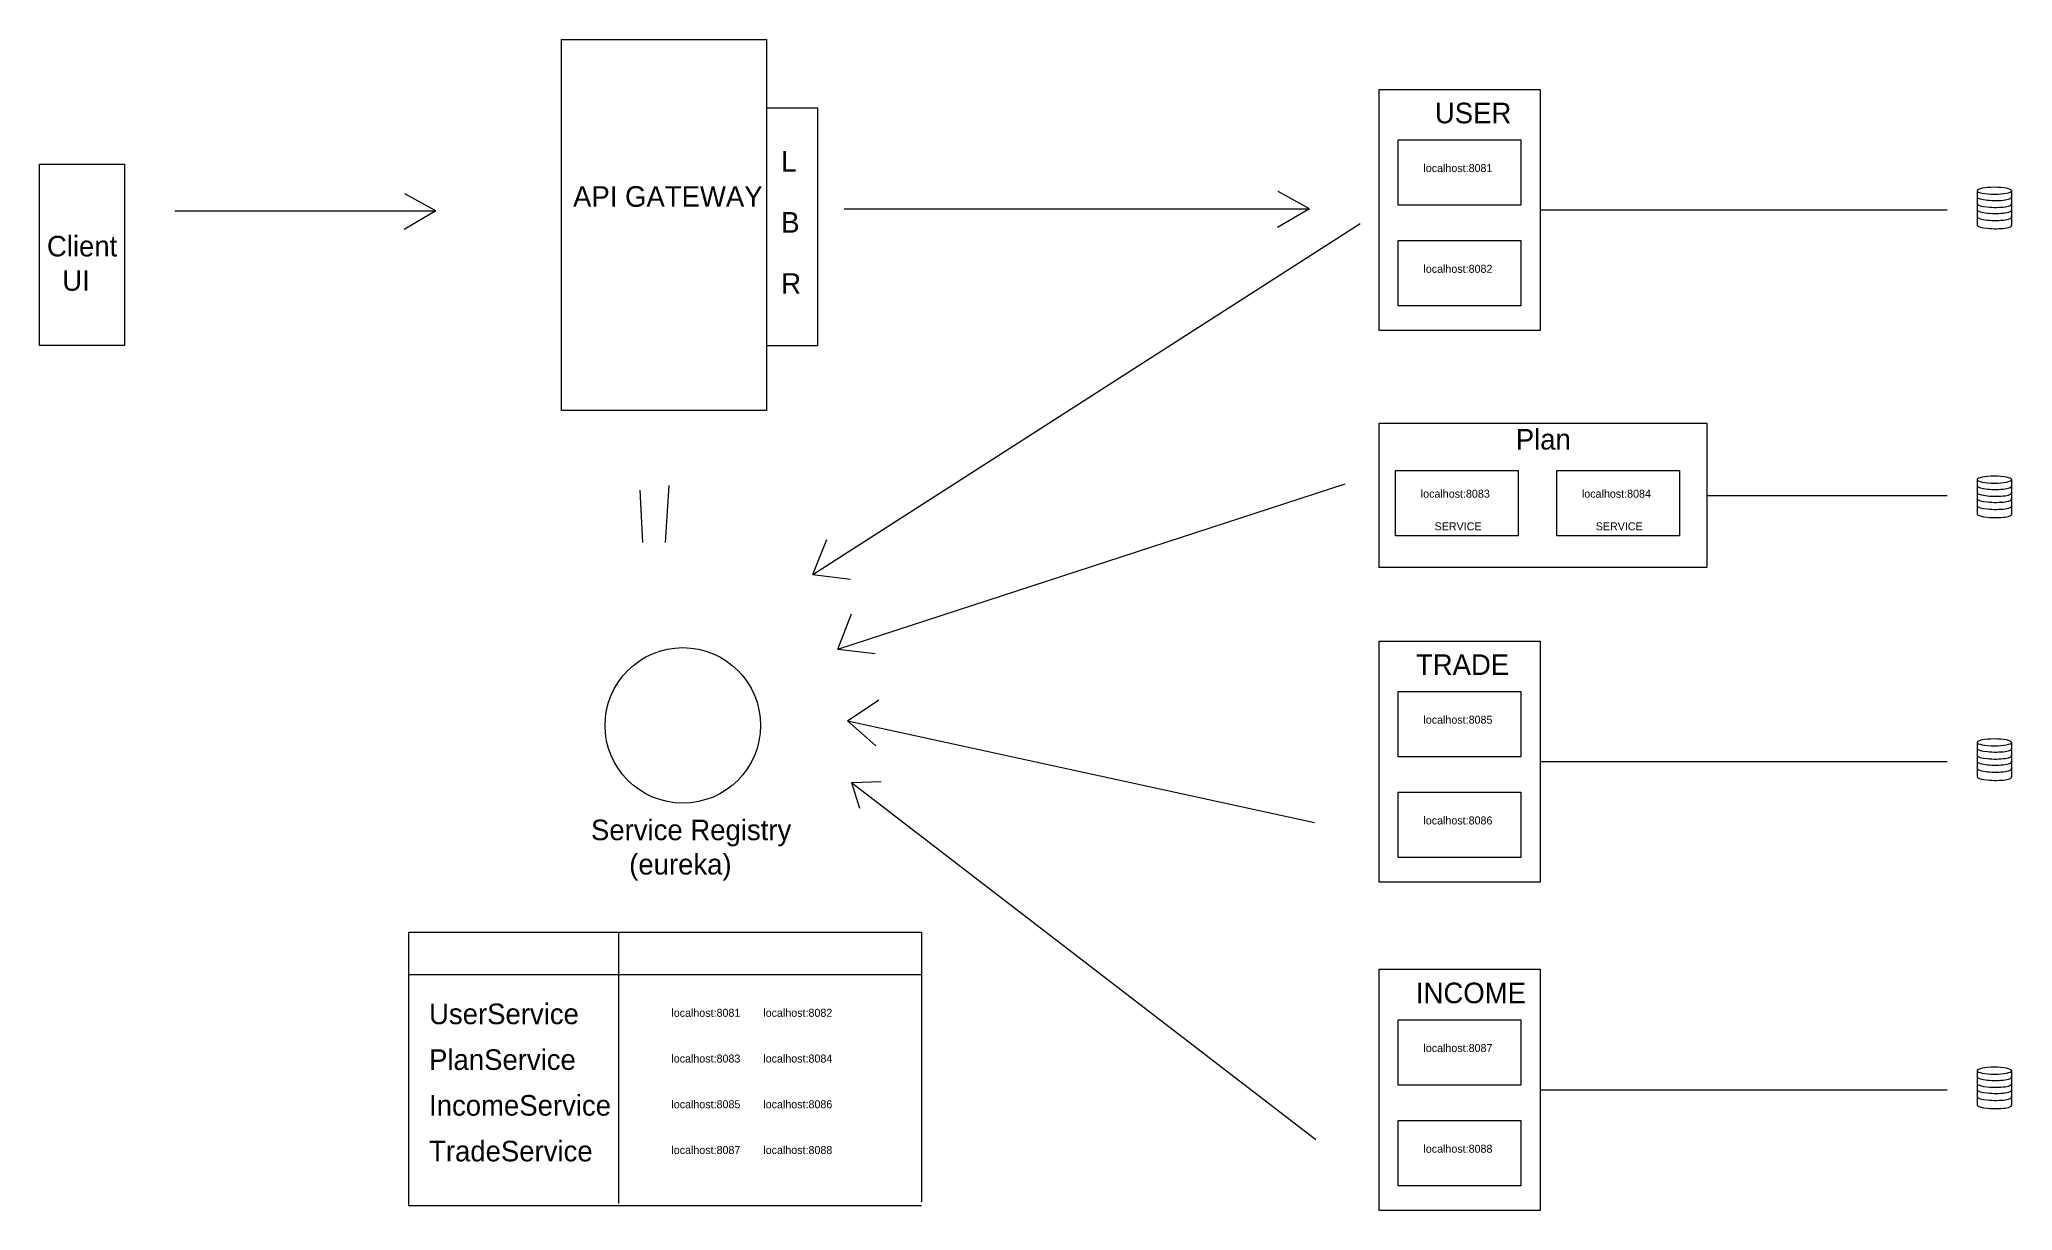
# Model space of a CAD drawing. Header units: inches. Extents: x 3671 to 106762, y 19230 to 49590.
# Drawn here: x 64981 to 80518, y 20306 to 29524 of the extents above; entities that cross this region are included whole.
import ezdxf

# ---------------------------------------------------------------- set-up
doc = ezdxf.new("R2010")
doc.units = ezdxf.units.IN
doc.header["$MEASUREMENT"] = 0
doc.layers.add('lines', color=100, linetype='Continuous')
doc.layers.add('Text', color=7, linetype='Continuous')

msp = doc.modelspace()

# ---------------------------------------------------------------- linework, layer by layer
at = {"color": 255}
for p, q in [((70707, 28987), (71108, 28987)), ((71108, 28987), (71108, 27113)), ((71108, 27113), (70707, 27113)), ((69710, 25977), (69729, 25565)), ((69912, 25565), (69940, 26014))]:
    msp.add_line(p, q, dxfattribs=at)
at = {"color": 140}
for p, q in [((68103, 28174), (67857, 28310)), ((74981, 28192), (74735, 28328)), ((66046, 28174), (68103, 28174)), ((68103, 28174), (67852, 28027)), ((71318, 28192), (74981, 28192)), ((74981, 28192), (74731, 28045))]:
    msp.add_line(p, q, dxfattribs=at)
at = {"color": 2}
for p, q in [((71071, 25312), (71180, 25589)), ((71071, 25312), (71367, 25277)), ((71267, 24725), (71376, 25003)), ((71267, 24725), (71562, 24690)), ((71343, 24160), (71591, 24326)), ((71343, 24160), (71567, 23963)), ((71375, 23676), (71610, 23684)), ((71375, 23676), (71439, 23472))]:
    msp.add_line(p, q, dxfattribs=at)
at = {"color": 7}
for p, q in [((67886, 22497), (71927, 22497)), ((67886, 22497), (67886, 20347)), ((69541, 22497), (69541, 20361)), ((71927, 22497), (71927, 20374)), ((67886, 22163), (71927, 22163)), ((67886, 20347), (71927, 20347))]:
    msp.add_line(p, q, dxfattribs=at)
at = {"color": 255}
msp.add_lwpolyline([(69091, 29524), (70707, 29524), (70707, 26603), (69091, 26603)], close=True, dxfattribs=at)
at = {"color": 4}
for points in [[(75530, 29131), (76798, 29131), (76798, 27232), (75530, 27232)], [(75530, 26504), (78110, 26504), (78110, 25367), (75530, 25367)], [(75530, 24789), (76798, 24789), (76798, 22890), (75530, 22890)], [(75530, 22205), (76798, 22205), (76798, 20306), (75530, 20306)]]:
    msp.add_lwpolyline(points, close=True, dxfattribs=at)
at = {"layer": 'lines', "color": 6}
for p, q in [((80240, 28333), (80240, 28059)), ((80509, 28333), (80509, 28059)), ((80240, 26059), (80240, 25784)), ((80509, 26059), (80509, 25785)), ((80240, 23991), (80240, 23717)), ((80509, 23991), (80509, 23717)), ((80240, 21407), (80240, 21133)), ((80509, 21407), (80509, 21133))]:
    msp.add_line(p, q, dxfattribs=at)
at = {"layer": 'lines', "color": 0}
for p, q in [((76798, 28182), (80002, 28182)), ((78110, 25935), (80002, 25935)), ((76798, 23840), (80002, 23840)), ((76798, 21256), (80002, 21256))]:
    msp.add_line(p, q, dxfattribs=at)
at = {"layer": 'lines', "color": 2}
for p, q in [((71071, 25312), (75380, 28074)), ((71267, 24725), (75262, 26027)), ((71343, 24160), (75022, 23360)), ((71375, 23676), (75032, 20866))]:
    msp.add_line(p, q, dxfattribs=at)
at = {"layer": 'lines', "color": 1}
for points in [[(75681, 28734), (76647, 28734), (76647, 28219), (75681, 28219)], [(75681, 27941), (76647, 27941), (76647, 27426), (75681, 27426)], [(75660, 26132), (76626, 26132), (76626, 25616), (75660, 25616)], [(76929, 26132), (77895, 26132), (77895, 25616), (76929, 25616)], [(75681, 24392), (76647, 24392), (76647, 23877), (75681, 23877)], [(75681, 23599), (76647, 23599), (76647, 23084), (75681, 23084)], [(75681, 21808), (76647, 21808), (76647, 21293), (75681, 21293)], [(75681, 21015), (76647, 21015), (76647, 20500), (75681, 20500)]]:
    msp.add_lwpolyline(points, close=True, dxfattribs=at)
at = {"layer": 'lines', "color": 0}
msp.add_lwpolyline([(64981, 28543), (65652, 28543), (65652, 27114), (64981, 27114)], close=True, dxfattribs=at)
at = {"layer": 'lines', "color": 3}
msp.add_circle((70047, 24125), 612, dxfattribs=at)
at = {"layer": 'lines', "color": 6, "extrusion": (0, 0, -1)}
for centre in [(80374, 28333), (80374, 26059), (80374, 23991), (80374, 21407)]:
    msp.add_ellipse(centre, major_axis=(135, 0), ratio=0.200024, dxfattribs=at)
at = {"layer": 'lines', "color": 6}
for centre in [(80375, 28283), (80375, 28229), (80375, 28181), (80375, 28126), (80375, 28061), (80375, 26009), (80375, 25955), (80375, 25907), (80375, 25852), (80375, 25787), (80375, 23942), (80375, 23887), (80375, 23839), (80375, 23784), (80375, 23719), (80375, 21357), (80375, 21303), (80375, 21255), (80375, 21200), (80375, 21135)]:
    msp.add_ellipse(centre, major_axis=(-136, 2), ratio=0.19691, start_param=0.067539, end_param=3.327393, dxfattribs=at)

# ---------------------------------------------------------------- texts
at = {"layer": 'Text', "color": 1, "attachment_point": 1}
for s, insert, char_height, width in [('{\\fTw Cen MT|b0|i0|c0|p34;\\C4;USER}', (75969, 29026), 162, 811.89), ('{\\fTw Cen MT|b0|i0|c0|p34;\\C4;L}', (70822, 28645), 162, 2199.66), ('{\\fTw Cen MT|b0|i0|c0|p34;\\C2;localhost:8081}', (75879, 28543), 63, 811.89), ('{\\fTw Cen MT|b0|i0|c0|p34;\\C4;API GATEWAY}', (69183, 28369), 162, 2199.66), ('{\\fTw Cen MT|b0|i0|c0|p34;\\C4;B}', (70822, 28165), 162, 2199.66), ('{\\fTw Cen MT|b0|i0|c0|p34;\\C4;Client\\P  \\C1;UI}', (65040, 27978), 162, 811.89), ('{\\fTw Cen MT|b0|i0|c0|p34;\\C4;R}', (70822, 27684), 162, 2199.66), ('{\\fTw Cen MT|b0|i0|c0|p34;\\C2;localhost:8082}', (75879, 27750), 63, 811.89), ('{\\fTw Cen MT|b0|i0|c0|p34;\\C4;Plan}', (76606, 26458), 162, 811.89), ('{\\fTw Cen MT|b0|i0|c0|p34;\\C2;localhost:8083}', (75858, 25980), 63, 811.89), ('{\\fTw Cen MT|b0|i0|c0|p34;\\C2;localhost:8084}', (77127, 25980), 63, 811.89), ('{\\fTw Cen MT|b0|i0|c0|p34;SERVICE}', (75967, 25723), 63, 811.89), ('{\\fTw Cen MT|b0|i0|c0|p34;SERVICE}', (77236, 25723), 63, 811.89), ('{\\fTw Cen MT|b0|i0|c0|p34;\\C4;TRADE}', (75820, 24684), 162, 811.89), ('{\\fTw Cen MT|b0|i0|c0|p34;\\C2;localhost:8085}', (75879, 24201), 63, 811.89), ('{\\fTw Cen MT|b0|i0|c0|p34;\\C4;Service Registry\\P     (eureka)}', (69324, 23383), 162, 2199.66), ('{\\fTw Cen MT|b0|i0|c0|p34;\\C2;localhost:8086}', (75879, 23408), 63, 811.89), ('{\\fTw Cen MT|b0|i0|c0|p34;\\C4;INCOME}', (75820, 22100), 162, 811.89), ('{\\fTw Cen MT|b0|i0|c0|p34;\\C4;UserService}', (68049, 21935), 162, 811.89), ('{\\fTw Cen MT|b0|i0|c0|p34;\\C2;localhost:8081}', (69957, 21894), 63, 811.89), ('{\\fTw Cen MT|b0|i0|c0|p34;\\C2;localhost:8082}', (70681, 21894), 63, 811.89), ('{\\fTw Cen MT|b0|i0|c0|p34;\\C2;localhost:8087}', (75879, 21617), 63, 811.89), ('{\\fTw Cen MT|b0|i0|c0|p34;\\C4;PlanService}', (68049, 21575), 162, 811.89), ('{\\fTw Cen MT|b0|i0|c0|p34;\\C2;localhost:8083}', (69957, 21534), 63, 811.89), ('{\\fTw Cen MT|b0|i0|c0|p34;\\C2;localhost:8084}', (70681, 21534), 63, 811.89), ('{\\fTw Cen MT|b0|i0|c0|p34;\\C4;IncomeService}', (68049, 21215), 162, 811.89), ('{\\fTw Cen MT|b0|i0|c0|p34;\\C2;localhost:8085}', (69957, 21174), 63, 811.89), ('{\\fTw Cen MT|b0|i0|c0|p34;\\C2;localhost:8086}', (70681, 21174), 63, 811.89), ('{\\fTw Cen MT|b0|i0|c0|p34;\\C4;TradeService}', (68049, 20855), 162, 811.89), ('{\\fTw Cen MT|b0|i0|c0|p34;\\C2;localhost:8088}', (75879, 20824), 63, 811.89), ('{\\fTw Cen MT|b0|i0|c0|p34;\\C2;localhost:8087}', (69957, 20814), 63, 811.89), ('{\\fTw Cen MT|b0|i0|c0|p34;\\C2;localhost:8088}', (70681, 20814), 63, 811.89)]:
    msp.add_mtext(s, dxfattribs=dict(at, insert=insert, char_height=char_height, width=width))

doc.saveas('drawing.dxf')
